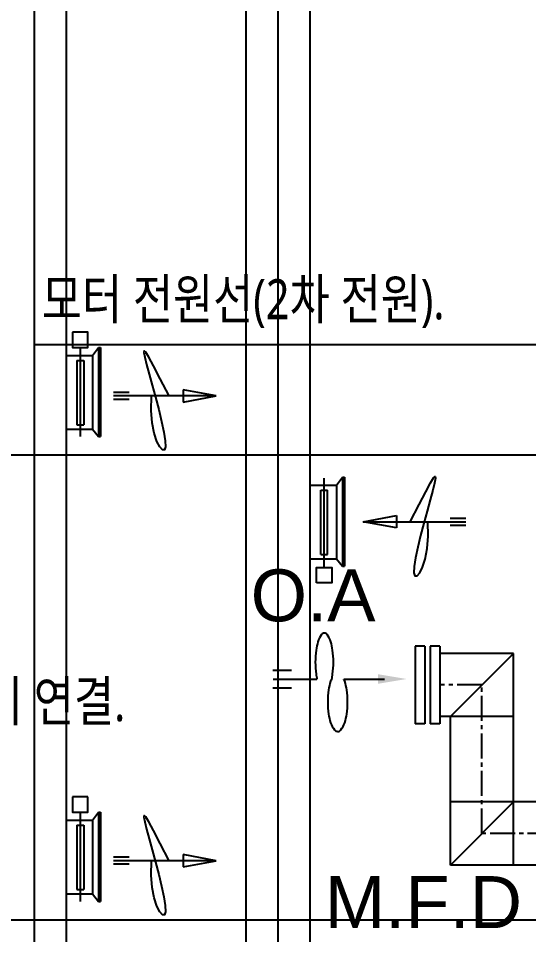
# Model space of a CAD drawing. Header units: millimetres. Extents: x 8533 to 164433, y 5768 to 115327.
# Drawn here: x 33168 to 36998, y 25303 to 32174 of the extents above; entities that cross this region are included whole.
import ezdxf
from ezdxf.enums import TextEntityAlignment as Align

# ---------------------------------------------------------------- set-up
doc = ezdxf.new("R2010")
doc.units = ezdxf.units.MM
doc.header["$LTSCALE"] = 250
doc.linetypes.add('CENTER2', pattern=[1.125, 0.75, -0.125, 0.125, -0.125])
for name, color, linetype in [('AA-XXXX-DIMS', 7, 'Continuous'), ('ARC', 8, 'Continuous'), ('FTEXT', 2, 'Continuous'), ('OUT', 4, 'Continuous'), ('p', 3, 'Continuous'), ('st', 4, 'Continuous'), ('전실제연_인버터', 3, 'Continuous')]:
    doc.layers.add(name, color=color, linetype=linetype)
doc.styles.add('DM', font='')
doc.styles.add('STYLE1', font='arial.ttf')
doc.styles.add('맑은고딕', font='')
doc.styles.get('DM').set_extended_font_data('Malgun Gothic')
doc.styles.get('맑은고딕').set_extended_font_data('Malgun Gothic')
doc.dimstyles.new('DIM_40', dxfattribs={"dimscale": 250, "dimtxt": 3, "dimasz": 1.5, "dimexe": 2, "dimexo": 2.5, "dimgap": 1, "dimtad": 1, "dimdec": 0, "dimzin": 0, "dimdsep": 46, "dimtxsty": '맑은고딕', "dimblk1": 'DIMDOT', "dimblk2": 'DIMDOT', "dimsah": 1, "dimcen": 0.09, "dimdle": 2, "dimclrd": 7, "dimclre": 7, "dimclrt": 3, "dimadec": 0, "dimazin": 0, "dimtfac": 1, "dimtdec": 0, "dimtix": 1, "dimtmove": 2, "dimatfit": 3, "dimldrblk": 'DIMDOT', "dimfxl": 1, "dimtolj": 1, "dimtzin": 0, "dimarcsym": 0})

# ---------------------------------------------------------------- blocks, each defined once
blk = doc.blocks.new('DIMDOT')
at = {"layer": 'AA-XXXX-DIMS'}
for p, q in [((0, -1.5), (0, 1.5)), ((-1.5, 0), (1.5, 0))]:
    blk.add_line(p, q, dxfattribs=at)
for radius in [0.5, 0.25]:
    blk.add_circle((0, 0), radius, dxfattribs=at)

msp = doc.modelspace()

# ---------------------------------------------------------------- linework, layer by layer
at = {"layer": 'ARC'}
for p, q in [((19210.6, 28899.9), (124753.7, 28899.9)), ((19210.6, 25415.1), (124753.6, 25415.1))]:
    msp.add_line(p, q, dxfattribs=at)
at = {"layer": 'OUT'}
for p, q in [((33632.8, 29705.1), (33632.8, 29036.9)), ((33725, 29645.3), (33769.7, 29705.1)), ((33769.7, 29705.1), (33785.3, 29705.1)), ((33769.7, 29705.1), (33769.7, 29036.9)), ((33785.3, 29705.1), (33785.3, 29036.9)), ((33528.8, 29645.3), (33725, 29645.3)), ((33725, 29645.3), (33725, 29094.1)), ((33606.8, 29608.9), (33658.8, 29608.9)), ((33606.8, 29608.9), (33606.8, 29125.3)), ((33658.8, 29608.9), (33658.8, 29125.3)), ((33528.8, 29094.1), (33725, 29094.1)), ((33606.8, 29125.3), (33658.8, 29125.3)), ((33725, 29094.1), (33769.7, 29036.9)), ((33769.7, 29036.9), (33785.3, 29036.9)), ((35463.3, 28056.8), (35463.3, 28725)), ((35555.5, 28673), (35600.2, 28732.8)), ((35600.2, 28732.8), (35600.2, 28064.6)), ((35600.2, 28732.8), (35615.8, 28732.8)), ((35615.8, 28732.8), (35615.8, 28064.6)), ((35359.2, 28673), (35555.5, 28673)), ((35555.5, 28673), (35555.5, 28121.8)), ((35437.3, 28636.6), (35489.3, 28636.6)), ((35437.3, 28153), (35437.3, 28636.6)), ((35489.3, 28153), (35489.3, 28636.6)), ((35359.2, 28121.8), (35555.5, 28121.8)), ((35437.3, 28153), (35489.3, 28153)), ((35555.5, 28121.8), (35600.2, 28064.6)), ((35600.2, 28064.6), (35615.8, 28064.6)), ((33632.8, 26220.3), (33632.8, 25552.1)), ((33725, 26160.5), (33769.7, 26220.3)), ((33769.7, 26220.3), (33785.3, 26220.3)), ((33769.7, 26220.3), (33769.7, 25552.1)), ((33785.3, 26220.3), (33785.3, 25552.1)), ((33528.8, 26160.5), (33725, 26160.5)), ((33606.8, 26124.1), (33606.8, 25640.5)), ((33606.8, 26124.1), (33658.8, 26124.1)), ((33658.8, 26124.1), (33658.8, 25640.5)), ((33725, 26160.5), (33725, 25609.3)), ((33606.8, 25640.5), (33658.8, 25640.5)), ((33528.8, 25609.3), (33725, 25609.3)), ((33725, 25609.3), (33769.7, 25552.1)), ((33769.7, 25552.1), (33785.3, 25552.1))]:
    msp.add_line(p, q, dxfattribs=at)
msp.add_lwpolyline([(33575, 29820.6), (33575, 29705.1), (33690.6, 29705.1), (33690.6, 29820.6)], close=True, dxfattribs=at)
msp.add_lwpolyline([(33575, 29705.1), (33690.6, 29705.1)], dxfattribs=at)
at = {"layer": 'OUT', "elevation": 0}
msp.add_lwpolyline([(35405.5, 27941.3), (35405.5, 28056.8), (35521.1, 28056.8), (35521.1, 27941.3)], close=True, dxfattribs=at)
for points in [[(33575, 26335.8), (33575, 26220.3), (33690.6, 26220.3), (33690.6, 26335.8)], [(33690.6, 26335.8), (33575, 26335.8)], [(33575, 26220.3), (33690.6, 26220.3)]]:
    msp.add_lwpolyline(points, dxfattribs=at)
at = {"layer": 'p', "color": 4, "linetype": 'Continuous'}
for p, q in [((34878.6, 16846.5), (34878.6, 94152.9)), ((35359.2, 16846.5), (35359.2, 93679)), ((33528.8, 15017.4), (33528.8, 91125.6))]:
    msp.add_line(p, q, dxfattribs=at)
at = {"layer": 'p', "color": 1}
for p, q in [((35118.9, 16846.5), (35118.9, 93916)), ((33288.5, 15017.4), (33288.5, 91125.6)), ((34000.2, 29367.9), (33883.4, 29367.9)), ((34653, 29342), (33883.4, 29342)), ((34000.2, 29316.1), (33883.4, 29316.1)), ((35756.3, 28398.7), (36525.8, 28398.7)), ((36409.1, 28424.6), (36525.8, 28424.6)), ((36409.1, 28372.8), (36525.8, 28372.8)), ((34000.2, 25883.1), (33883.4, 25883.1)), ((34653, 25857.2), (33883.4, 25857.2)), ((34000.2, 25831.3), (33883.4, 25831.3))]:
    msp.add_line(p, q, dxfattribs=at)
at = {"layer": 'p', "color": 1, "linetype": 'Continuous'}
for p, q in [((34404.3, 29388.4), (34404.3, 29295.6)), ((34653, 29342), (34404.3, 29388.4)), ((34404.3, 29295.6), (34653, 29342)), ((35756.3, 28398.7), (36005, 28445.1)), ((36005, 28445.1), (36005, 28352.3)), ((36005, 28352.3), (35756.3, 28398.7)), ((34404.3, 25903.6), (34404.3, 25810.8)), ((34653, 25857.2), (34404.3, 25903.6)), ((34404.3, 25810.8), (34653, 25857.2))]:
    msp.add_line(p, q, dxfattribs=at)
at = {"layer": 'p', "color": 1}
for points in [[(34299.7, 29342), (34233.7, 29471.4), (34183.5, 29567.7), (34147.6, 29633.3), (34124.4, 29670.4), (34112.7, 29681.1), (34110.9, 29667.9), (34117.5, 29632.7), (34131.3, 29578), (34150.6, 29506.4), (34173.5, 29422.6), (34197.9, 29332), (34221.9, 29239.8), (34243.4, 29151.2), (34260.4, 29071.5), (34270.8, 29005.9), (34272.6, 28959.7), (34264.6, 28937), (34249.1, 28937.5), (34229, 28959.5), (34207.4, 29001.8), (34187.5, 29062.6), (34172.2, 29140.6), (34164.6, 29234.2), (34167.7, 29342)], [(36109.6, 28398.7), (36175.5, 28528.1), (36225.7, 28624.4), (36261.7, 28690), (36284.8, 28727.1), (36296.6, 28737.8), (36298.4, 28724.6), (36291.7, 28689.4), (36278, 28634.7), (36258.7, 28563.1), (36235.8, 28479.3), (36211.3, 28388.7), (36187.3, 28296.5), (36165.8, 28207.9), (36148.9, 28128.2), (36138.5, 28062.6), (36136.7, 28016.4), (36144.7, 27993.7), (36160.2, 27994.2), (36180.3, 28016.2), (36201.8, 28058.5), (36221.8, 28119.3), (36237.1, 28197.3), (36244.7, 28291), (36241.6, 28398.7)], [(34299.7, 25857.2), (34233.7, 25986.6), (34183.5, 26082.9), (34147.6, 26148.5), (34124.4, 26185.6), (34112.7, 26196.3), (34110.9, 26183.1), (34117.5, 26147.9), (34131.3, 26093.2), (34150.6, 26021.6), (34173.5, 25937.8), (34197.9, 25847.2), (34221.9, 25755), (34243.4, 25666.4), (34260.4, 25586.7), (34270.8, 25521.1), (34272.6, 25474.9), (34264.6, 25452.2), (34249.1, 25452.7), (34229, 25474.7), (34207.4, 25517), (34187.5, 25577.8), (34172.2, 25655.8), (34164.6, 25749.4), (34167.7, 25857.2)]]:
    msp.add_lwpolyline(points, dxfattribs=at)
at = {"layer": 'st', "color": 4}
for p, q in [((36218.9, 27467.2, 0), (36146, 27467.2, 0)), ((36146, 27467.2, 0), (36146, 26883.3, 0)), ((36218.9, 27467.2, 0), (36218.9, 26883.3, 0)), ((36331.2, 27467.2, 0), (36258.2, 27467.2, 0)), ((36258.2, 27467.2, 0), (36258.2, 26883.3, 0)), ((36331.2, 27467.2, 0), (36331.2, 26883.3, 0)), ((36884.6, 27412.2, 0), (36331.2, 27412.2, 0)), ((36884.6, 25824.9, 0), (36884.6, 27412.2, 0)), ((36884.6, 26938.3, 0), (36331.2, 26938.3, 0)), ((36410.7, 25824.9, 0), (36410.7, 26938.3, 0)), ((36218.9, 26883.3, 0), (36146, 26883.3, 0)), ((36331.2, 26883.3, 0), (36258.2, 26883.3, 0)), ((37686.8, 26298.7, 0), (36410.7, 26298.7, 0)), ((37686.8, 25824.9, 0), (36410.7, 25824.9, 0))]:
    msp.add_line(p, q, dxfattribs=at)
at = {"layer": 'st'}
for p, q in [((36410.7, 26938.3, 0), (36884.6, 27412.2, 0)), ((36410.7, 25824.9, 0), (36884.6, 26298.7, 0))]:
    msp.add_line(p, q, dxfattribs=at)
at = {"layer": 'st', "color": 1}
for p, q in [((35077.7, 27285.3, 0), (35218.4, 27285.3, 0)), ((35080.6, 27219.8, 0), (35409.5, 27219.8, 0)), ((35518.6, 27219.8, 0), (35520.4, 27219.8, 0)), ((35611.1, 27219.8, 0), (35915.9, 27219.8, 0)), ((35077.7, 27154.3, 0), (35218.4, 27154.3, 0))]:
    msp.add_line(p, q, dxfattribs=at)
at = {"layer": 'st', "color": 1, "linetype": 'CENTER2'}
for p, q in [((36647.7, 27175.3, 0), (36331.2, 27175.3, 0)), ((36647.7, 26061.8, 0), (36647.7, 27175.3, 0)), ((37740.3, 26061.8, 0), (36647.7, 26061.8, 0))]:
    msp.add_line(p, q, dxfattribs=at)
at = {"layer": 'st', "color": 1, "elevation": 0}
for points in [[(35520.4, 27219.8, 0.02484), (35527.1, 27256.9, 0.032193), (35532.9, 27346, 0.032193), (35527.1, 27435.1, 0.043567), (35513, 27499.6, 0.086075), (35485.6, 27553, 0.23532), (35465, 27563.3, 0.23532), (35444.4, 27553, 0.086075), (35417, 27499.6, 0.043567), (35402.8, 27435.1, 0.032193), (35397.1, 27346, 0.032193), (35402.8, 27256.9, 0.02484), (35409.5, 27219.8)], [(35518.6, 27219.8, 0.025799), (35512.1, 27203.3, 0.046785), (35496.5, 27137.7, 0.034822), (35490.2, 27047.3, 0.034822), (35496.5, 26956.9, 0.046785), (35512.1, 26891.3, 0.089905), (35541.8, 26837.6, 0.225171), (35564.8, 26826.7, 0.225171), (35587.9, 26837.6, 0.089905), (35617.6, 26891.3, 0.046785), (35633.2, 26956.9, 0.034822), (35639.5, 27047.3, 0.034822), (35633.2, 27137.7, 0.046785), (35617.6, 27203.3, 0.025799), (35611.1, 27219.8)]]:
    msp.add_lwpolyline(points, format="xyb", dxfattribs=at)
at = {"layer": 'st', "color": 1}
msp.add_solid([(35866.8, 27183.9, 0), (35866.8, 27255.7, 0), (36082, 27219.8, 0)], dxfattribs=at)

# ---------------------------------------------------------------- texts
at = {"layer": 'FTEXT', "style": 'DM', "width": 0.8}
for s, p in [('모터 전원선(2차 전원).', (33344.4, 30067.8, 0)), ('중계기 연결.', (32300, 27054.4))]:
    msp.add_text(s, height=300, dxfattribs=at).set_placement(p, align=Align.MIDDLE_LEFT)
at = {"layer": 'st', "color": 2, "style": 'STYLE1'}
for s, p in [('O.A', (34911.9, 27652.4, 0)), ('M.F.D', (35468, 25352.5))]:
    msp.add_text(s, height=389.35, dxfattribs=at).set_placement(p)

# ---------------------------------------------------------------- leaders
at = {"layer": '전실제연_인버터', "color": 1}
msp.add_leader([(38597.6, 27010.7), (37067.9, 29724.4), (33288.3, 29724.4)], dimstyle='DIM_40', override={"dimgap": 1, "dimtad": 0, "dimclrd": 1, "dimldrblk": 'Open90'}, dxfattribs=at)

doc.saveas('drawing.dxf')
